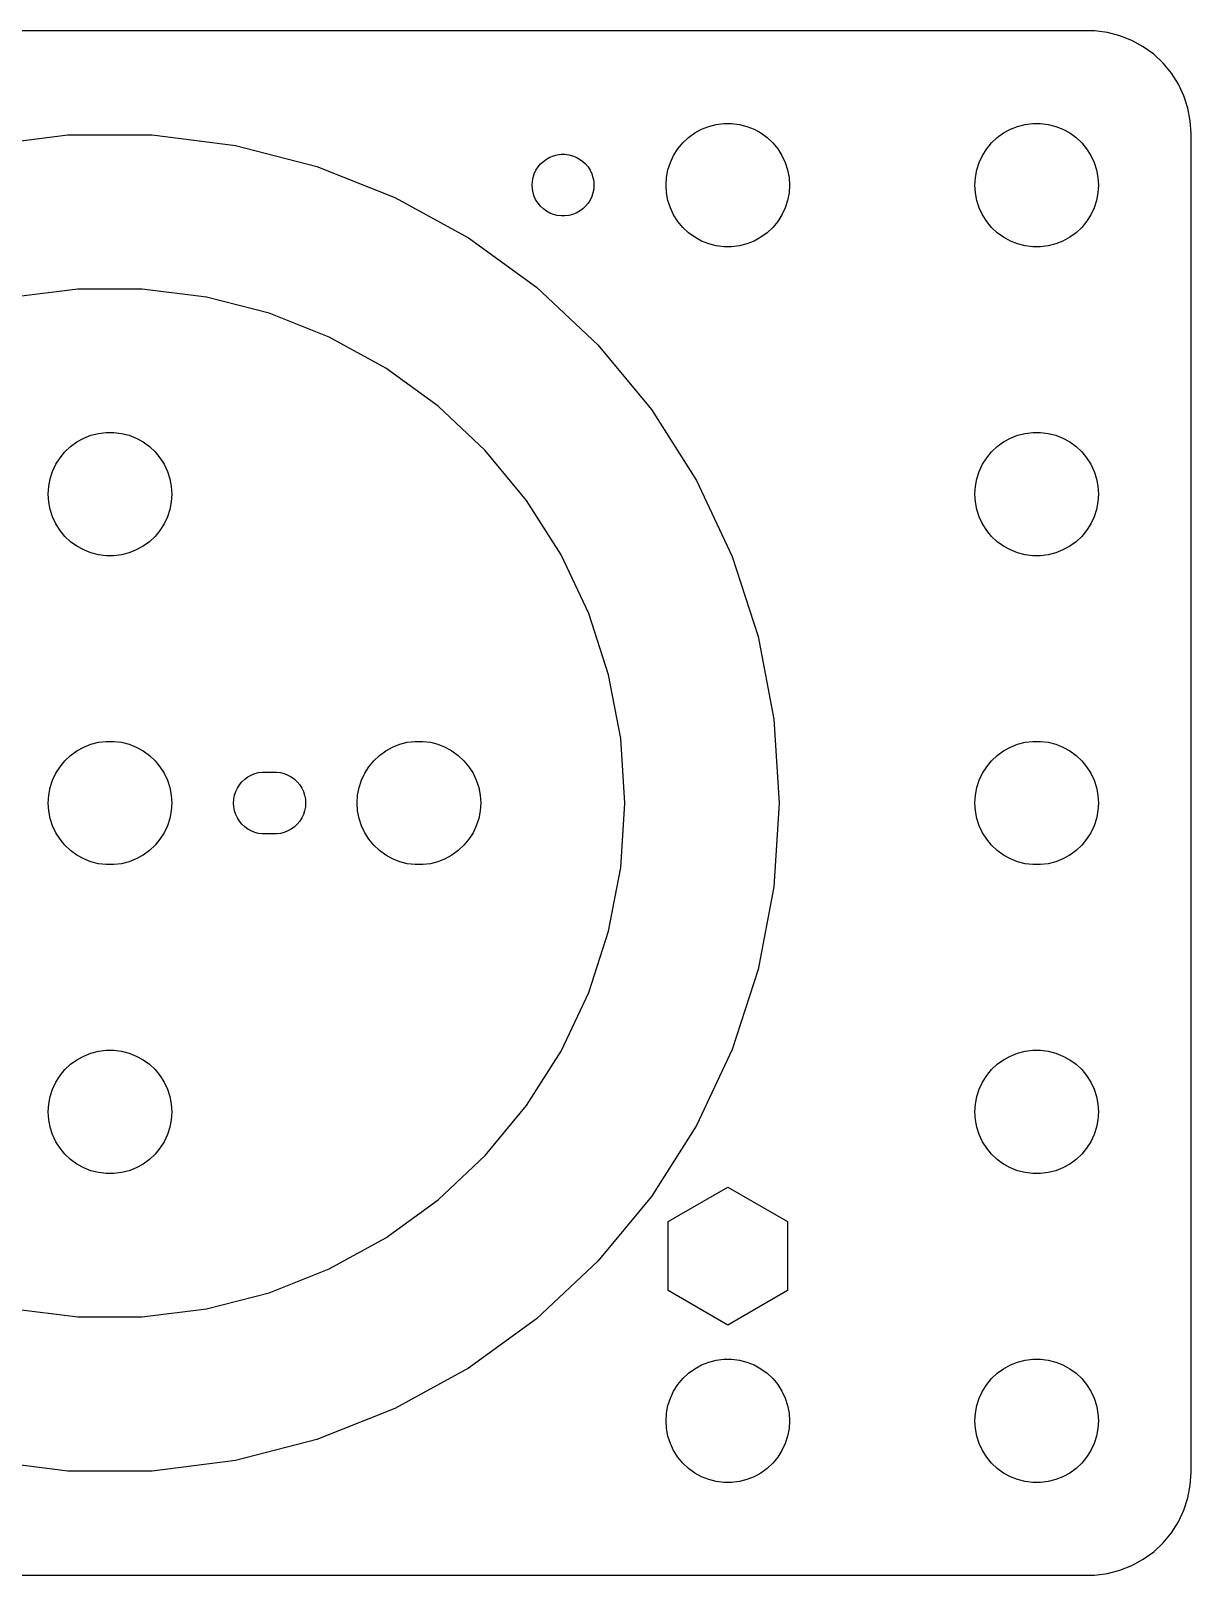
# Model space of a CAD drawing. Header units: metres. Extents: x -52 to 52, y -37 to 289.
# Drawn here: x -3.8 to 52.5, y 130.5 to 205.5 of the extents above; entities that cross this region are included whole.
import ezdxf

# ---------------------------------------------------------------- set-up
doc = ezdxf.new("R2010")
doc.units = ezdxf.units.M

msp = doc.modelspace()

# ---------------------------------------------------------------- linework, layer by layer
for p, q in [((47.8139, 205.49), (-47.8139, 205.49)), ((48.4369, 205.411), (47.8139, 205.49)), ((49.0451, 205.255), (48.4369, 205.411)), ((49.6289, 205.024), (49.0451, 205.255)), ((50.1791, 204.722), (49.6289, 205.024)), ((50.6871, 204.353), (50.1791, 204.722)), ((51.1448, 203.923), (50.6871, 204.353)), ((51.5451, 203.439), (51.1448, 203.923)), ((51.8815, 202.909), (51.5451, 203.439)), ((52.1489, 202.341), (51.8815, 202.909)), ((52.3429, 201.743), (52.1489, 202.341)), ((52.4606, 201.127), (52.3429, 201.743)), ((29.0729, 200.853), (29.4379, 200.947)), ((29.4379, 200.947), (29.8116, 200.994)), ((29.8116, 200.994), (30.1884, 200.994)), ((30.1884, 200.994), (30.5621, 200.947)), ((30.5621, 200.947), (30.927, 200.853)), ((44.0729, 200.853), (44.4379, 200.947)), ((44.4379, 200.947), (44.8116, 200.994)), ((44.8116, 200.994), (45.1884, 200.994)), ((45.1884, 200.994), (45.5621, 200.947)), ((45.5621, 200.947), (45.927, 200.853)), ((52.5, 200.5), (52.4606, 201.127)), ((-6.08989, 199.924), (-2.04068, 200.436)), ((-2.04068, 200.436), (2.04068, 200.436)), ((2.04068, 200.436), (6.08989, 199.924)), ((27.8131, 200.054), (28.0877, 200.312)), ((28.0877, 200.312), (28.3925, 200.533)), ((28.3925, 200.533), (28.7227, 200.714)), ((28.7227, 200.714), (29.0729, 200.853)), ((30.927, 200.853), (31.2773, 200.714)), ((31.2773, 200.714), (31.6075, 200.533)), ((31.6075, 200.533), (31.9123, 200.312)), ((31.9123, 200.312), (32.1869, 200.054)), ((42.8131, 200.054), (43.0877, 200.312)), ((43.0877, 200.312), (43.3925, 200.533)), ((43.3925, 200.533), (43.7227, 200.714)), ((43.7227, 200.714), (44.0729, 200.853)), ((45.927, 200.853), (46.2773, 200.714)), ((46.2773, 200.714), (46.6075, 200.533)), ((46.6075, 200.533), (46.9123, 200.312)), ((46.9123, 200.312), (47.1869, 200.054)), ((52.5, 135.5), (52.5, 200.5)), ((6.08989, 199.924), (10.043, 198.909)), ((21.5365, 199.427), (21.7189, 199.473)), ((21.7189, 199.473), (21.9058, 199.497)), ((21.9058, 199.497), (22.0942, 199.497)), ((22.0942, 199.497), (22.2811, 199.473)), ((22.2811, 199.473), (22.4635, 199.427)), ((27.3711, 199.445), (27.5729, 199.763)), ((27.5729, 199.763), (27.8131, 200.054)), ((32.1869, 200.054), (32.427, 199.763)), ((32.427, 199.763), (32.6289, 199.445)), ((42.3711, 199.445), (42.5729, 199.763)), ((42.5729, 199.763), (42.8131, 200.054)), ((47.1869, 200.054), (47.427, 199.763)), ((47.427, 199.763), (47.6289, 199.445)), ((10.043, 198.909), (13.8378, 197.407)), ((20.6053, 198.552), (20.6855, 198.723)), ((20.6855, 198.723), (20.7865, 198.882)), ((20.7865, 198.882), (20.9065, 199.027)), ((20.9065, 199.027), (21.0439, 199.156)), ((21.0439, 199.156), (21.1963, 199.266)), ((21.1963, 199.266), (21.3613, 199.357)), ((21.3613, 199.357), (21.5365, 199.427)), ((22.4635, 199.427), (22.6387, 199.357)), ((22.6387, 199.357), (22.8037, 199.266)), ((22.8037, 199.266), (22.9561, 199.156)), ((22.9561, 199.156), (23.0934, 199.027)), ((23.0934, 199.027), (23.2135, 198.882)), ((23.2135, 198.882), (23.3145, 198.723)), ((23.3145, 198.723), (23.3947, 198.552)), ((27.0237, 198.376), (27.0942, 198.746)), ((27.0942, 198.746), (27.2107, 199.104)), ((27.2107, 199.104), (27.3711, 199.445)), ((32.6289, 199.445), (32.7893, 199.104)), ((32.7893, 199.104), (32.9057, 198.746)), ((32.9057, 198.746), (32.9763, 198.376)), ((42.0237, 198.376), (42.0942, 198.746)), ((42.0942, 198.746), (42.2107, 199.104)), ((42.2107, 199.104), (42.3711, 199.445)), ((47.6289, 199.445), (47.7893, 199.104)), ((47.7893, 199.104), (47.9057, 198.746)), ((47.9057, 198.746), (47.9763, 198.376)), ((20.5, 198), (20.5118, 198.188)), ((20.5118, 197.812), (20.5, 198)), ((20.5118, 198.188), (20.5471, 198.373)), ((20.5471, 198.373), (20.6053, 198.552)), ((23.3947, 198.552), (23.4529, 198.373)), ((23.4529, 198.373), (23.4882, 198.188)), ((23.4882, 198.188), (23.5, 198)), ((23.5, 198), (23.4882, 197.812)), ((27, 198), (27.0237, 198.376)), ((27.0237, 197.624), (27, 198)), ((32.9763, 198.376), (33, 198)), ((33, 198), (32.9763, 197.624)), ((42, 198), (42.0237, 198.376)), ((42.0237, 197.624), (42, 198)), ((47.9763, 198.376), (48, 198)), ((48, 198), (47.9763, 197.624)), ((13.8378, 197.407), (17.4144, 195.441)), ((20.5471, 197.627), (20.5118, 197.812)), ((20.6053, 197.448), (20.5471, 197.627)), ((20.6855, 197.277), (20.6053, 197.448)), ((20.7865, 197.118), (20.6855, 197.277)), ((23.3145, 197.277), (23.2135, 197.118)), ((23.3947, 197.448), (23.3145, 197.277)), ((23.4529, 197.627), (23.3947, 197.448)), ((23.4882, 197.812), (23.4529, 197.627)), ((27.0942, 197.254), (27.0237, 197.624)), ((27.2107, 196.896), (27.0942, 197.254)), ((32.9057, 197.254), (32.7893, 196.896)), ((32.9763, 197.624), (32.9057, 197.254)), ((42.0942, 197.254), (42.0237, 197.624)), ((42.2107, 196.896), (42.0942, 197.254)), ((47.9057, 197.254), (47.7893, 196.896)), ((47.9763, 197.624), (47.9057, 197.254)), ((20.9065, 196.973), (20.7865, 197.118)), ((21.0439, 196.844), (20.9065, 196.973)), ((21.1963, 196.734), (21.0439, 196.844)), ((21.3613, 196.643), (21.1963, 196.734)), ((21.5365, 196.573), (21.3613, 196.643)), ((21.7189, 196.527), (21.5365, 196.573)), ((21.9058, 196.503), (21.7189, 196.527)), ((22.0942, 196.503), (21.9058, 196.503)), ((22.2811, 196.527), (22.0942, 196.503)), ((22.4635, 196.573), (22.2811, 196.527)), ((22.6387, 196.643), (22.4635, 196.573)), ((22.8037, 196.734), (22.6387, 196.643)), ((22.9561, 196.844), (22.8037, 196.734)), ((23.0934, 196.973), (22.9561, 196.844)), ((23.2135, 197.118), (23.0934, 196.973)), ((27.3711, 196.555), (27.2107, 196.896)), ((27.5729, 196.237), (27.3711, 196.555)), ((32.6289, 196.555), (32.427, 196.237)), ((32.7893, 196.896), (32.6289, 196.555)), ((42.3711, 196.555), (42.2107, 196.896)), ((42.5729, 196.237), (42.3711, 196.555)), ((47.6289, 196.555), (47.427, 196.237)), ((47.7893, 196.896), (47.6289, 196.555)), ((27.8131, 195.946), (27.5729, 196.237)), ((28.0877, 195.688), (27.8131, 195.946)), ((32.1869, 195.946), (31.9123, 195.688)), ((32.427, 196.237), (32.1869, 195.946)), ((42.8131, 195.946), (42.5729, 196.237)), ((43.0877, 195.688), (42.8131, 195.946)), ((47.1869, 195.946), (46.9123, 195.688)), ((47.427, 196.237), (47.1869, 195.946)), ((17.4144, 195.441), (20.7163, 193.042)), ((28.3925, 195.467), (28.0877, 195.688)), ((28.7227, 195.286), (28.3925, 195.467)), ((29.0729, 195.147), (28.7227, 195.286)), ((29.4379, 195.053), (29.0729, 195.147)), ((29.8116, 195.006), (29.4379, 195.053)), ((30.1884, 195.006), (29.8116, 195.006)), ((30.5621, 195.053), (30.1884, 195.006)), ((30.927, 195.147), (30.5621, 195.053)), ((31.2773, 195.286), (30.927, 195.147)), ((31.6075, 195.467), (31.2773, 195.286)), ((31.9123, 195.688), (31.6075, 195.467)), ((43.3925, 195.467), (43.0877, 195.688)), ((43.7227, 195.286), (43.3925, 195.467)), ((44.0729, 195.147), (43.7227, 195.286)), ((44.4379, 195.053), (44.0729, 195.147)), ((44.8116, 195.006), (44.4379, 195.053)), ((45.1884, 195.006), (44.8116, 195.006)), ((45.5621, 195.053), (45.1884, 195.006)), ((45.927, 195.147), (45.5621, 195.053)), ((46.2773, 195.286), (45.927, 195.147)), ((46.6075, 195.467), (46.2773, 195.286)), ((46.9123, 195.688), (46.6075, 195.467)), ((-1.56975, 192.951), (-4.68452, 192.557)), ((1.56975, 192.951), (-1.56975, 192.951)), ((4.68452, 192.557), (1.56975, 192.951)), ((20.7163, 193.042), (23.6915, 190.248)), ((7.72542, 191.776), (4.68452, 192.557)), ((10.6445, 190.621), (7.72542, 191.776)), ((13.3957, 189.108), (10.6445, 190.621)), ((23.6915, 190.248), (26.293, 187.103)), ((15.9356, 187.263), (13.3957, 189.108)), ((18.2242, 185.114), (15.9356, 187.263)), ((26.293, 187.103), (28.48, 183.657)), ((-0.56213, 185.947), (-0.18837, 185.994)), ((-0.18837, 185.994), (0.18837, 185.994)), ((0.18837, 185.994), (0.56213, 185.947)), ((44.4379, 185.947), (44.8116, 185.994)), ((44.8116, 185.994), (45.1884, 185.994)), ((45.1884, 185.994), (45.5621, 185.947)), ((-2.1869, 185.054), (-1.91226, 185.312)), ((-1.91226, 185.312), (-1.60747, 185.533)), ((-1.60747, 185.533), (-1.27733, 185.714)), ((-1.27733, 185.714), (-0.92705, 185.853)), ((-0.92705, 185.853), (-0.56213, 185.947)), ((0.56213, 185.947), (0.92705, 185.853)), ((0.92705, 185.853), (1.27733, 185.714)), ((1.27733, 185.714), (1.60747, 185.533)), ((1.60747, 185.533), (1.91226, 185.312)), ((1.91226, 185.312), (2.1869, 185.054)), ((42.8131, 185.054), (43.0877, 185.312)), ((43.0877, 185.312), (43.3925, 185.533)), ((43.3925, 185.533), (43.7227, 185.714)), ((43.7227, 185.714), (44.0729, 185.853)), ((44.0729, 185.853), (44.4379, 185.947)), ((45.5621, 185.947), (45.927, 185.853)), ((45.927, 185.853), (46.2773, 185.714)), ((46.2773, 185.714), (46.6075, 185.533)), ((46.6075, 185.533), (46.9123, 185.312)), ((46.9123, 185.312), (47.1869, 185.054)), ((-2.62891, 184.445), (-2.42705, 184.763)), ((-2.42705, 184.763), (-2.1869, 185.054)), ((2.1869, 185.054), (2.42705, 184.763)), ((2.42705, 184.763), (2.62891, 184.445)), ((20.2254, 182.695), (18.2242, 185.114)), ((42.3711, 184.445), (42.5729, 184.763)), ((42.5729, 184.763), (42.8131, 185.054)), ((47.1869, 185.054), (47.427, 184.763)), ((47.427, 184.763), (47.6289, 184.445)), ((-2.97633, 183.376), (-2.90575, 183.746)), ((-2.90575, 183.746), (-2.78932, 184.104)), ((-2.78932, 184.104), (-2.62891, 184.445)), ((2.62891, 184.445), (2.78932, 184.104)), ((2.78932, 184.104), (2.90575, 183.746)), ((2.90575, 183.746), (2.97633, 183.376)), ((42.0237, 183.376), (42.0942, 183.746)), ((42.0942, 183.746), (42.2107, 184.104)), ((42.2107, 184.104), (42.3711, 184.445)), ((47.6289, 184.445), (47.7893, 184.104)), ((47.7893, 184.104), (47.9057, 183.746)), ((47.9057, 183.746), (47.9763, 183.376)), ((-3, 183), (-2.97633, 183.376)), ((-2.97633, 182.624), (-3, 183)), ((2.97633, 183.376), (3, 183)), ((3, 183), (2.97633, 182.624)), ((28.48, 183.657), (30.2177, 179.964)), ((42, 183), (42.0237, 183.376)), ((42.0237, 182.624), (42, 183)), ((47.9763, 183.376), (48, 183)), ((48, 183), (47.9763, 182.624)), ((-2.90575, 182.254), (-2.97633, 182.624)), ((-2.78932, 181.896), (-2.90575, 182.254)), ((2.90575, 182.254), (2.78932, 181.896)), ((2.97633, 182.624), (2.90575, 182.254)), ((21.9077, 180.044), (20.2254, 182.695)), ((42.0942, 182.254), (42.0237, 182.624)), ((42.2107, 181.896), (42.0942, 182.254)), ((47.9057, 182.254), (47.7893, 181.896)), ((47.9763, 182.624), (47.9057, 182.254)), ((-2.62891, 181.555), (-2.78932, 181.896)), ((-2.42705, 181.237), (-2.62891, 181.555)), ((2.62891, 181.555), (2.42705, 181.237)), ((2.78932, 181.896), (2.62891, 181.555)), ((42.3711, 181.555), (42.2107, 181.896)), ((42.5729, 181.237), (42.3711, 181.555)), ((47.6289, 181.555), (47.427, 181.237)), ((47.7893, 181.896), (47.6289, 181.555)), ((-2.1869, 180.946), (-2.42705, 181.237)), ((-1.91226, 180.688), (-2.1869, 180.946)), ((2.1869, 180.946), (1.91226, 180.688)), ((2.42705, 181.237), (2.1869, 180.946)), ((42.8131, 180.946), (42.5729, 181.237)), ((43.0877, 180.688), (42.8131, 180.946)), ((47.1869, 180.946), (46.9123, 180.688)), ((47.427, 181.237), (47.1869, 180.946)), ((-1.60747, 180.467), (-1.91226, 180.688)), ((-1.27733, 180.286), (-1.60747, 180.467)), ((-0.92705, 180.147), (-1.27733, 180.286)), ((-0.56213, 180.053), (-0.92705, 180.147)), ((-0.18837, 180.006), (-0.56213, 180.053)), ((0.18837, 180.006), (-0.18837, 180.006)), ((0.56213, 180.053), (0.18837, 180.006)), ((0.92705, 180.147), (0.56213, 180.053)), ((1.27733, 180.286), (0.92705, 180.147)), ((1.60747, 180.467), (1.27733, 180.286)), ((1.91226, 180.688), (1.60747, 180.467)), ((23.2444, 177.203), (21.9077, 180.044)), ((30.2177, 179.964), (31.4789, 176.082)), ((43.3925, 180.467), (43.0877, 180.688)), ((43.7227, 180.286), (43.3925, 180.467)), ((44.0729, 180.147), (43.7227, 180.286)), ((44.4379, 180.053), (44.0729, 180.147)), ((44.8116, 180.006), (44.4379, 180.053)), ((45.1884, 180.006), (44.8116, 180.006)), ((45.5621, 180.053), (45.1884, 180.006)), ((45.927, 180.147), (45.5621, 180.053)), ((46.2773, 180.286), (45.927, 180.147)), ((46.6075, 180.467), (46.2773, 180.286)), ((46.9123, 180.688), (46.6075, 180.467)), ((24.2146, 174.217), (23.2444, 177.203)), ((31.4789, 176.082), (32.2437, 172.073)), ((24.8029, 171.133), (24.2146, 174.217)), ((32.2437, 172.073), (32.5, 168)), ((-0.56213, 170.947), (-0.18837, 170.994)), ((-0.18837, 170.994), (0.18837, 170.994)), ((0.18837, 170.994), (0.56213, 170.947)), ((14.4379, 170.947), (14.8116, 170.994)), ((14.8116, 170.994), (15.1884, 170.994)), ((15.1884, 170.994), (15.5621, 170.947)), ((25, 168), (24.8029, 171.133)), ((44.4379, 170.947), (44.8116, 170.994)), ((44.8116, 170.994), (45.1884, 170.994)), ((45.1884, 170.994), (45.5621, 170.947)), ((-2.1869, 170.054), (-1.91226, 170.312)), ((-1.91226, 170.312), (-1.60747, 170.533)), ((-1.60747, 170.533), (-1.27733, 170.714)), ((-1.27733, 170.714), (-0.92705, 170.853)), ((-0.92705, 170.853), (-0.56213, 170.947)), ((0.56213, 170.947), (0.92705, 170.853)), ((0.92705, 170.853), (1.27733, 170.714)), ((1.27733, 170.714), (1.60747, 170.533)), ((1.60747, 170.533), (1.91226, 170.312)), ((1.91226, 170.312), (2.1869, 170.054)), ((12.8131, 170.054), (13.0877, 170.312)), ((13.0877, 170.312), (13.3925, 170.533)), ((13.3925, 170.533), (13.7227, 170.714)), ((13.7227, 170.714), (14.0729, 170.853)), ((14.0729, 170.853), (14.4379, 170.947)), ((15.5621, 170.947), (15.927, 170.853)), ((15.927, 170.853), (16.2773, 170.714)), ((16.2773, 170.714), (16.6075, 170.533)), ((16.6075, 170.533), (16.9123, 170.312)), ((16.9123, 170.312), (17.1869, 170.054)), ((42.8131, 170.054), (43.0877, 170.312)), ((43.0877, 170.312), (43.3925, 170.533)), ((43.3925, 170.533), (43.7227, 170.714)), ((43.7227, 170.714), (44.0729, 170.853)), ((44.0729, 170.853), (44.4379, 170.947)), ((45.5621, 170.947), (45.927, 170.853)), ((45.927, 170.853), (46.2773, 170.714)), ((46.2773, 170.714), (46.6075, 170.533)), ((46.6075, 170.533), (46.9123, 170.312)), ((46.9123, 170.312), (47.1869, 170.054)), ((-2.62891, 169.445), (-2.42705, 169.763)), ((-2.42705, 169.763), (-2.1869, 170.054)), ((2.1869, 170.054), (2.42705, 169.763)), ((2.42705, 169.763), (2.62891, 169.445)), ((7.03647, 169.427), (7.21892, 169.473)), ((7.21892, 169.473), (7.40581, 169.497)), ((7.40581, 169.497), (8.09418, 169.497)), ((8.09418, 169.497), (8.28107, 169.473)), ((8.28107, 169.473), (8.46352, 169.427)), ((12.3711, 169.445), (12.5729, 169.763)), ((12.5729, 169.763), (12.8131, 170.054)), ((17.1869, 170.054), (17.427, 169.763)), ((17.427, 169.763), (17.6289, 169.445)), ((42.3711, 169.445), (42.5729, 169.763)), ((42.5729, 169.763), (42.8131, 170.054)), ((47.1869, 170.054), (47.427, 169.763)), ((47.427, 169.763), (47.6289, 169.445)), ((-2.97633, 168.376), (-2.90575, 168.746)), ((-2.90575, 168.746), (-2.78932, 169.104)), ((-2.78932, 169.104), (-2.62891, 169.445)), ((2.62891, 169.445), (2.78932, 169.104)), ((2.78932, 169.104), (2.90575, 168.746)), ((2.90575, 168.746), (2.97633, 168.376)), ((6.10533, 168.552), (6.18553, 168.723)), ((6.18553, 168.723), (6.28647, 168.882)), ((6.28647, 168.882), (6.40654, 169.027)), ((6.40654, 169.027), (6.54385, 169.156)), ((6.54385, 169.156), (6.69626, 169.266)), ((6.69626, 169.266), (6.86133, 169.357)), ((6.86133, 169.357), (7.03647, 169.427)), ((8.46352, 169.427), (8.63866, 169.357)), ((8.63866, 169.357), (8.80373, 169.266)), ((8.80373, 169.266), (8.95613, 169.156)), ((8.95613, 169.156), (9.09344, 169.027)), ((9.09344, 169.027), (9.21352, 168.882)), ((9.21352, 168.882), (9.31445, 168.723)), ((9.31445, 168.723), (9.39465, 168.552)), ((12.0237, 168.376), (12.0942, 168.746)), ((12.0942, 168.746), (12.2107, 169.104)), ((12.2107, 169.104), (12.3711, 169.445)), ((17.6289, 169.445), (17.7893, 169.104)), ((17.7893, 169.104), (17.9057, 168.746)), ((17.9057, 168.746), (17.9763, 168.376)), ((42.0237, 168.376), (42.0942, 168.746)), ((42.0942, 168.746), (42.2107, 169.104)), ((42.2107, 169.104), (42.3711, 169.445)), ((47.6289, 169.445), (47.7893, 169.104)), ((47.7893, 169.104), (47.9057, 168.746)), ((47.9057, 168.746), (47.9763, 168.376)), ((-3, 168), (-2.97633, 168.376)), ((-2.97633, 167.624), (-3, 168)), ((2.97633, 168.376), (3, 168)), ((3, 168), (2.97633, 167.624)), ((6, 168), (6.01183, 168.188)), ((6.01183, 167.812), (6, 168)), ((6.01183, 168.188), (6.04712, 168.373)), ((6.04712, 168.373), (6.10533, 168.552)), ((9.39465, 168.552), (9.45287, 168.373)), ((9.45287, 168.373), (9.48816, 168.188)), ((9.48816, 168.188), (9.5, 168)), ((9.5, 168), (9.48816, 167.812)), ((12, 168), (12.0237, 168.376)), ((12.0237, 167.624), (12, 168)), ((17.9763, 168.376), (18, 168)), ((18, 168), (17.9763, 167.624)), ((24.8029, 164.867), (25, 168)), ((32.5, 168), (32.2437, 163.927)), ((42, 168), (42.0237, 168.376)), ((42.0237, 167.624), (42, 168)), ((47.9763, 168.376), (48, 168)), ((48, 168), (47.9763, 167.624)), ((-2.90575, 167.254), (-2.97633, 167.624)), ((-2.78932, 166.896), (-2.90575, 167.254)), ((2.90575, 167.254), (2.78932, 166.896)), ((2.97633, 167.624), (2.90575, 167.254)), ((6.04712, 167.627), (6.01183, 167.812)), ((6.10533, 167.448), (6.04712, 167.627)), ((6.18553, 167.277), (6.10533, 167.448)), ((6.28647, 167.118), (6.18553, 167.277)), ((9.31445, 167.277), (9.21352, 167.118)), ((9.39465, 167.448), (9.31445, 167.277)), ((9.45287, 167.627), (9.39465, 167.448)), ((9.48816, 167.812), (9.45287, 167.627)), ((12.0942, 167.254), (12.0237, 167.624)), ((12.2107, 166.896), (12.0942, 167.254)), ((17.9057, 167.254), (17.7893, 166.896)), ((17.9763, 167.624), (17.9057, 167.254)), ((42.0942, 167.254), (42.0237, 167.624)), ((42.2107, 166.896), (42.0942, 167.254)), ((47.9057, 167.254), (47.7893, 166.896)), ((47.9763, 167.624), (47.9057, 167.254)), ((-2.62891, 166.555), (-2.78932, 166.896)), ((-2.42705, 166.237), (-2.62891, 166.555)), ((2.62891, 166.555), (2.42705, 166.237)), ((2.78932, 166.896), (2.62891, 166.555)), ((6.40654, 166.973), (6.28647, 167.118)), ((6.54385, 166.844), (6.40654, 166.973)), ((6.69626, 166.734), (6.54385, 166.844)), ((6.86133, 166.643), (6.69626, 166.734)), ((7.03647, 166.573), (6.86133, 166.643)), ((7.21892, 166.527), (7.03647, 166.573)), ((7.40581, 166.503), (7.21892, 166.527)), ((8.09418, 166.503), (7.40581, 166.503)), ((8.28107, 166.527), (8.09418, 166.503)), ((8.46352, 166.573), (8.28107, 166.527)), ((8.63866, 166.643), (8.46352, 166.573)), ((8.80373, 166.734), (8.63866, 166.643)), ((8.95613, 166.844), (8.80373, 166.734)), ((9.09344, 166.973), (8.95613, 166.844)), ((9.21352, 167.118), (9.09344, 166.973)), ((12.3711, 166.555), (12.2107, 166.896)), ((12.5729, 166.237), (12.3711, 166.555)), ((17.6289, 166.555), (17.427, 166.237)), ((17.7893, 166.896), (17.6289, 166.555)), ((42.3711, 166.555), (42.2107, 166.896)), ((42.5729, 166.237), (42.3711, 166.555)), ((47.6289, 166.555), (47.427, 166.237)), ((47.7893, 166.896), (47.6289, 166.555)), ((-2.1869, 165.946), (-2.42705, 166.237)), ((-1.91226, 165.688), (-2.1869, 165.946)), ((2.1869, 165.946), (1.91226, 165.688)), ((2.42705, 166.237), (2.1869, 165.946)), ((12.8131, 165.946), (12.5729, 166.237)), ((13.0877, 165.688), (12.8131, 165.946)), ((17.1869, 165.946), (16.9123, 165.688)), ((17.427, 166.237), (17.1869, 165.946)), ((42.8131, 165.946), (42.5729, 166.237)), ((43.0877, 165.688), (42.8131, 165.946)), ((47.1869, 165.946), (46.9123, 165.688)), ((47.427, 166.237), (47.1869, 165.946)), ((-1.60747, 165.467), (-1.91226, 165.688)), ((-1.27733, 165.286), (-1.60747, 165.467)), ((-0.92705, 165.147), (-1.27733, 165.286)), ((-0.56213, 165.053), (-0.92705, 165.147)), ((-0.18837, 165.006), (-0.56213, 165.053)), ((0.18837, 165.006), (-0.18837, 165.006)), ((0.56213, 165.053), (0.18837, 165.006)), ((0.92705, 165.147), (0.56213, 165.053)), ((1.27733, 165.286), (0.92705, 165.147)), ((1.60747, 165.467), (1.27733, 165.286)), ((1.91226, 165.688), (1.60747, 165.467)), ((13.3925, 165.467), (13.0877, 165.688)), ((13.7227, 165.286), (13.3925, 165.467)), ((14.0729, 165.147), (13.7227, 165.286)), ((14.4379, 165.053), (14.0729, 165.147)), ((14.8116, 165.006), (14.4379, 165.053)), ((15.1884, 165.006), (14.8116, 165.006)), ((15.5621, 165.053), (15.1884, 165.006)), ((15.927, 165.147), (15.5621, 165.053)), ((16.2773, 165.286), (15.927, 165.147)), ((16.6075, 165.467), (16.2773, 165.286)), ((16.9123, 165.688), (16.6075, 165.467)), ((43.3925, 165.467), (43.0877, 165.688)), ((43.7227, 165.286), (43.3925, 165.467)), ((44.0729, 165.147), (43.7227, 165.286)), ((44.4379, 165.053), (44.0729, 165.147)), ((44.8116, 165.006), (44.4379, 165.053)), ((45.1884, 165.006), (44.8116, 165.006)), ((45.5621, 165.053), (45.1884, 165.006)), ((45.927, 165.147), (45.5621, 165.053)), ((46.2773, 165.286), (45.927, 165.147)), ((46.6075, 165.467), (46.2773, 165.286)), ((46.9123, 165.688), (46.6075, 165.467)), ((24.2146, 161.783), (24.8029, 164.867)), ((32.2437, 163.927), (31.4789, 159.918)), ((23.2444, 158.797), (24.2146, 161.783)), ((31.4789, 159.918), (30.2177, 156.036)), ((21.9077, 155.956), (23.2444, 158.797)), ((-0.56213, 155.947), (-0.18837, 155.994)), ((-0.18837, 155.994), (0.18837, 155.994)), ((0.18837, 155.994), (0.56213, 155.947)), ((30.2177, 156.036), (28.48, 152.343)), ((44.4379, 155.947), (44.8116, 155.994)), ((44.8116, 155.994), (45.1884, 155.994)), ((45.1884, 155.994), (45.5621, 155.947)), ((-2.1869, 155.054), (-1.91226, 155.312)), ((-1.91226, 155.312), (-1.60747, 155.533)), ((-1.60747, 155.533), (-1.27733, 155.714)), ((-1.27733, 155.714), (-0.92705, 155.853)), ((-0.92705, 155.853), (-0.56213, 155.947)), ((0.56213, 155.947), (0.92705, 155.853)), ((0.92705, 155.853), (1.27733, 155.714)), ((1.27733, 155.714), (1.60747, 155.533)), ((1.60747, 155.533), (1.91226, 155.312)), ((1.91226, 155.312), (2.1869, 155.054)), ((20.2254, 153.305), (21.9077, 155.956)), ((42.8131, 155.054), (43.0877, 155.312)), ((43.0877, 155.312), (43.3925, 155.533)), ((43.3925, 155.533), (43.7227, 155.714)), ((43.7227, 155.714), (44.0729, 155.853)), ((44.0729, 155.853), (44.4379, 155.947)), ((45.5621, 155.947), (45.927, 155.853)), ((45.927, 155.853), (46.2773, 155.714)), ((46.2773, 155.714), (46.6075, 155.533)), ((46.6075, 155.533), (46.9123, 155.312)), ((46.9123, 155.312), (47.1869, 155.054)), ((-2.62891, 154.445), (-2.42705, 154.763)), ((-2.42705, 154.763), (-2.1869, 155.054)), ((2.1869, 155.054), (2.42705, 154.763)), ((2.42705, 154.763), (2.62891, 154.445)), ((42.3711, 154.445), (42.5729, 154.763)), ((42.5729, 154.763), (42.8131, 155.054)), ((47.1869, 155.054), (47.427, 154.763)), ((47.427, 154.763), (47.6289, 154.445)), ((-2.97633, 153.376), (-2.90575, 153.746)), ((-2.90575, 153.746), (-2.78932, 154.104)), ((-2.78932, 154.104), (-2.62891, 154.445)), ((2.62891, 154.445), (2.78932, 154.104)), ((2.78932, 154.104), (2.90575, 153.746)), ((2.90575, 153.746), (2.97633, 153.376)), ((42.0237, 153.376), (42.0942, 153.746)), ((42.0942, 153.746), (42.2107, 154.104)), ((42.2107, 154.104), (42.3711, 154.445)), ((47.6289, 154.445), (47.7893, 154.104)), ((47.7893, 154.104), (47.9057, 153.746)), ((47.9057, 153.746), (47.9763, 153.376)), ((-3, 153), (-2.97633, 153.376)), ((-2.97633, 152.624), (-3, 153)), ((2.97633, 153.376), (3, 153)), ((3, 153), (2.97633, 152.624)), ((18.2242, 150.886), (20.2254, 153.305)), ((42, 153), (42.0237, 153.376)), ((42.0237, 152.624), (42, 153)), ((47.9763, 153.376), (48, 153)), ((48, 153), (47.9763, 152.624)), ((-2.90575, 152.254), (-2.97633, 152.624)), ((-2.78932, 151.896), (-2.90575, 152.254)), ((2.90575, 152.254), (2.78932, 151.896)), ((2.97633, 152.624), (2.90575, 152.254)), ((28.48, 152.343), (26.293, 148.897)), ((42.0942, 152.254), (42.0237, 152.624)), ((42.2107, 151.896), (42.0942, 152.254)), ((47.9057, 152.254), (47.7893, 151.896)), ((47.9763, 152.624), (47.9057, 152.254)), ((-2.62891, 151.555), (-2.78932, 151.896)), ((-2.42705, 151.237), (-2.62891, 151.555)), ((2.62891, 151.555), (2.42705, 151.237)), ((2.78932, 151.896), (2.62891, 151.555)), ((42.3711, 151.555), (42.2107, 151.896)), ((42.5729, 151.237), (42.3711, 151.555)), ((47.6289, 151.555), (47.427, 151.237)), ((47.7893, 151.896), (47.6289, 151.555)), ((-2.1869, 150.946), (-2.42705, 151.237)), ((-1.91226, 150.688), (-2.1869, 150.946)), ((2.1869, 150.946), (1.91226, 150.688)), ((2.42705, 151.237), (2.1869, 150.946)), ((15.9356, 148.737), (18.2242, 150.886)), ((42.8131, 150.946), (42.5729, 151.237)), ((43.0877, 150.688), (42.8131, 150.946)), ((47.1869, 150.946), (46.9123, 150.688)), ((47.427, 151.237), (47.1869, 150.946)), ((-1.60747, 150.467), (-1.91226, 150.688)), ((-1.27733, 150.286), (-1.60747, 150.467)), ((-0.92705, 150.147), (-1.27733, 150.286)), ((-0.56213, 150.053), (-0.92705, 150.147)), ((-0.18837, 150.006), (-0.56213, 150.053)), ((0.18837, 150.006), (-0.18837, 150.006)), ((0.56213, 150.053), (0.18837, 150.006)), ((0.92705, 150.147), (0.56213, 150.053)), ((1.27733, 150.286), (0.92705, 150.147)), ((1.60747, 150.467), (1.27733, 150.286)), ((1.91226, 150.688), (1.60747, 150.467)), ((43.3925, 150.467), (43.0877, 150.688)), ((43.7227, 150.286), (43.3925, 150.467)), ((44.0729, 150.147), (43.7227, 150.286)), ((44.4379, 150.053), (44.0729, 150.147)), ((44.8116, 150.006), (44.4379, 150.053)), ((45.1884, 150.006), (44.8116, 150.006)), ((45.5621, 150.053), (45.1884, 150.006)), ((45.927, 150.147), (45.5621, 150.053)), ((46.2773, 150.286), (45.927, 150.147)), ((46.6075, 150.467), (46.2773, 150.286)), ((46.9123, 150.688), (46.6075, 150.467)), ((27.1018, 147.673), (30, 149.347)), ((30, 149.347), (32.8982, 147.673)), ((13.3957, 146.892), (15.9356, 148.737)), ((26.293, 148.897), (23.6915, 145.752)), ((27.1018, 144.327), (27.1018, 147.673)), ((32.8982, 147.673), (32.8982, 144.327)), ((10.6445, 145.379), (13.3957, 146.892)), ((23.6915, 145.752), (20.7163, 142.958)), ((7.72542, 144.224), (10.6445, 145.379)), ((4.68452, 143.443), (7.72542, 144.224)), ((30, 142.653), (27.1018, 144.327)), ((32.8982, 144.327), (30, 142.653)), ((-4.68452, 143.443), (-1.56975, 143.049)), ((1.56975, 143.049), (4.68452, 143.443)), ((-1.56975, 143.049), (1.56975, 143.049)), ((20.7163, 142.958), (17.4144, 140.559)), ((29.4379, 140.947), (29.8116, 140.994)), ((29.8116, 140.994), (30.1884, 140.994)), ((30.1884, 140.994), (30.5621, 140.947)), ((44.4379, 140.947), (44.8116, 140.994)), ((44.8116, 140.994), (45.1884, 140.994)), ((45.1884, 140.994), (45.5621, 140.947)), ((17.4144, 140.559), (13.8378, 138.593)), ((27.8131, 140.054), (28.0877, 140.312)), ((28.0877, 140.312), (28.3925, 140.533)), ((28.3925, 140.533), (28.7227, 140.714)), ((28.7227, 140.714), (29.0729, 140.853)), ((29.0729, 140.853), (29.4379, 140.947)), ((30.5621, 140.947), (30.927, 140.853)), ((30.927, 140.853), (31.2773, 140.714)), ((31.2773, 140.714), (31.6075, 140.533)), ((31.6075, 140.533), (31.9123, 140.312)), ((31.9123, 140.312), (32.1869, 140.054)), ((42.8131, 140.054), (43.0877, 140.312)), ((43.0877, 140.312), (43.3925, 140.533)), ((43.3925, 140.533), (43.7227, 140.714)), ((43.7227, 140.714), (44.0729, 140.853)), ((44.0729, 140.853), (44.4379, 140.947)), ((45.5621, 140.947), (45.927, 140.853)), ((45.927, 140.853), (46.2773, 140.714)), ((46.2773, 140.714), (46.6075, 140.533)), ((46.6075, 140.533), (46.9123, 140.312)), ((46.9123, 140.312), (47.1869, 140.054)), ((27.3711, 139.445), (27.5729, 139.763)), ((27.5729, 139.763), (27.8131, 140.054)), ((32.1869, 140.054), (32.427, 139.763)), ((32.427, 139.763), (32.6289, 139.445)), ((42.3711, 139.445), (42.5729, 139.763)), ((42.5729, 139.763), (42.8131, 140.054)), ((47.1869, 140.054), (47.427, 139.763)), ((47.427, 139.763), (47.6289, 139.445)), ((27.0237, 138.376), (27.0942, 138.746)), ((27.0942, 138.746), (27.2107, 139.104)), ((27.2107, 139.104), (27.3711, 139.445)), ((32.6289, 139.445), (32.7893, 139.104)), ((32.7893, 139.104), (32.9057, 138.746)), ((32.9057, 138.746), (32.9763, 138.376)), ((42.0237, 138.376), (42.0942, 138.746)), ((42.0942, 138.746), (42.2107, 139.104)), ((42.2107, 139.104), (42.3711, 139.445)), ((47.6289, 139.445), (47.7893, 139.104)), ((47.7893, 139.104), (47.9057, 138.746)), ((47.9057, 138.746), (47.9763, 138.376)), ((13.8378, 138.593), (10.043, 137.091)), ((27, 138), (27.0237, 138.376)), ((27.0237, 137.624), (27, 138)), ((32.9763, 138.376), (33, 138)), ((33, 138), (32.9763, 137.624)), ((42, 138), (42.0237, 138.376)), ((42.0237, 137.624), (42, 138)), ((47.9763, 138.376), (48, 138)), ((48, 138), (47.9763, 137.624)), ((27.0942, 137.254), (27.0237, 137.624)), ((27.2107, 136.896), (27.0942, 137.254)), ((32.9057, 137.254), (32.7893, 136.896)), ((32.9763, 137.624), (32.9057, 137.254)), ((42.0942, 137.254), (42.0237, 137.624)), ((42.2107, 136.896), (42.0942, 137.254)), ((47.9057, 137.254), (47.7893, 136.896)), ((47.9763, 137.624), (47.9057, 137.254)), ((10.043, 137.091), (6.08989, 136.076)), ((27.3711, 136.555), (27.2107, 136.896)), ((27.5729, 136.237), (27.3711, 136.555)), ((32.6289, 136.555), (32.427, 136.237)), ((32.7893, 136.896), (32.6289, 136.555)), ((42.3711, 136.555), (42.2107, 136.896)), ((42.5729, 136.237), (42.3711, 136.555)), ((47.6289, 136.555), (47.427, 136.237)), ((47.7893, 136.896), (47.6289, 136.555)), ((-2.04068, 135.564), (-6.08989, 136.076)), ((6.08989, 136.076), (2.04068, 135.564)), ((27.8131, 135.946), (27.5729, 136.237)), ((28.0877, 135.688), (27.8131, 135.946)), ((32.1869, 135.946), (31.9123, 135.688)), ((32.427, 136.237), (32.1869, 135.946)), ((42.8131, 135.946), (42.5729, 136.237)), ((43.0877, 135.688), (42.8131, 135.946)), ((47.1869, 135.946), (46.9123, 135.688)), ((47.427, 136.237), (47.1869, 135.946)), ((2.04068, 135.564), (-2.04068, 135.564)), ((28.3925, 135.467), (28.0877, 135.688)), ((28.7227, 135.286), (28.3925, 135.467)), ((29.0729, 135.147), (28.7227, 135.286)), ((29.4379, 135.053), (29.0729, 135.147)), ((29.8116, 135.006), (29.4379, 135.053)), ((30.1884, 135.006), (29.8116, 135.006)), ((30.5621, 135.053), (30.1884, 135.006)), ((30.927, 135.147), (30.5621, 135.053)), ((31.2773, 135.286), (30.927, 135.147)), ((31.6075, 135.467), (31.2773, 135.286)), ((31.9123, 135.688), (31.6075, 135.467)), ((43.3925, 135.467), (43.0877, 135.688)), ((43.7227, 135.286), (43.3925, 135.467)), ((44.0729, 135.147), (43.7227, 135.286)), ((44.4379, 135.053), (44.0729, 135.147)), ((44.8116, 135.006), (44.4379, 135.053)), ((45.1884, 135.006), (44.8116, 135.006)), ((45.5621, 135.053), (45.1884, 135.006)), ((45.927, 135.147), (45.5621, 135.053)), ((46.2773, 135.286), (45.927, 135.147)), ((46.6075, 135.467), (46.2773, 135.286)), ((46.9123, 135.688), (46.6075, 135.467)), ((52.4606, 134.873), (52.5, 135.5)), ((52.1489, 133.659), (52.3429, 134.257)), ((52.3429, 134.257), (52.4606, 134.873)), ((51.8815, 133.091), (52.1489, 133.659)), ((51.5451, 132.561), (51.8815, 133.091)), ((50.6871, 131.647), (51.1448, 132.077)), ((51.1448, 132.077), (51.5451, 132.561)), ((49.6289, 130.976), (50.1791, 131.278)), ((50.1791, 131.278), (50.6871, 131.647)), ((-47.8139, 130.51), (47.8139, 130.51)), ((47.8139, 130.51), (48.4369, 130.589)), ((48.4369, 130.589), (49.0451, 130.745)), ((49.0451, 130.745), (49.6289, 130.976))]:
    msp.add_line(p, q)

doc.saveas('drawing.dxf')
